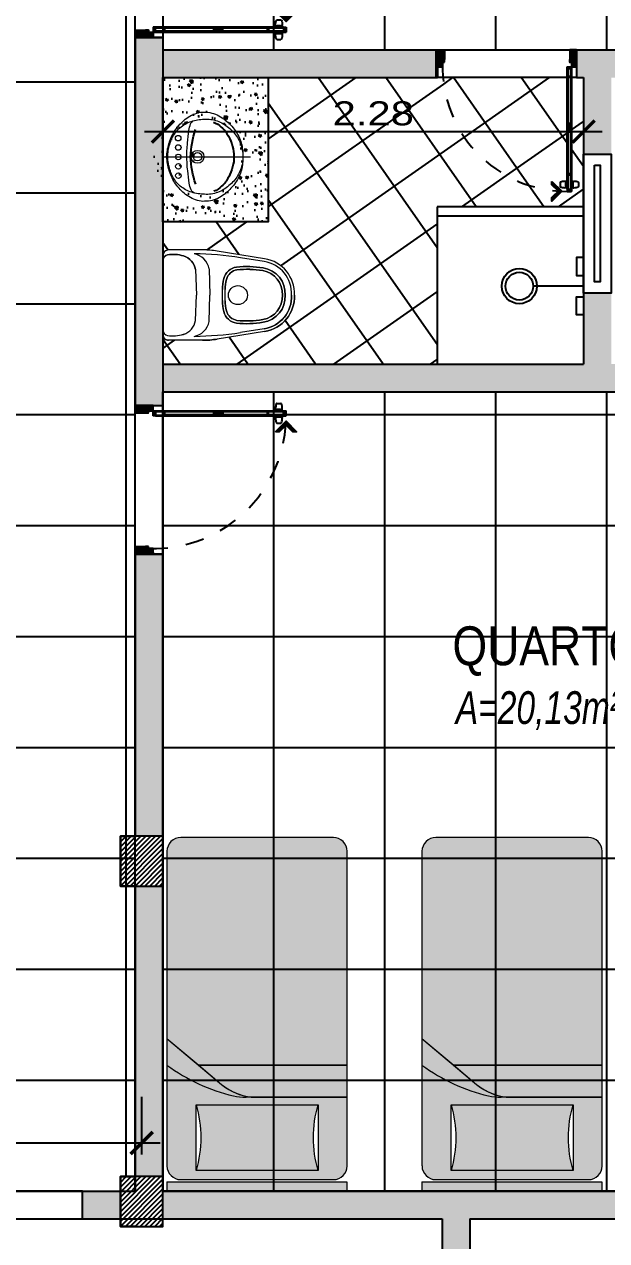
# Model space of a CAD drawing. Header units: inches. Extents: x 5.4 to 65.7, y -9.8 to 26.8.
# Drawn here: x 27.27 to 30.42, y -4.4 to 2.18 of the extents above; entities that cross this region are included whole.
import ezdxf

# ---------------------------------------------------------------- set-up
doc = ezdxf.new("R2010")
doc.units = ezdxf.units.IN
doc.header["$MEASUREMENT"] = 0
doc.linetypes.add('DASHDOTX2', pattern=[50.8, 25.4, -12.7, 0, -12.7])
doc.linetypes.add('HDR', pattern=[0.36, 0.1, -0.075, 0.11, -0.075])
for name, color, linetype in [('2', 42, 'Continuous'), ('A-PUERTAS', 1, 'Continuous'), ('HATCH', 1, 'Continuous'), ('ROTURA', 4, 'Continuous')]:
    doc.layers.add(name, color=color, linetype=linetype)
for name, color, linetype, lineweight in [('252', 252, 'Continuous', 15), ('Eje de SH', 253, 'DASHDOTX2', 9), ('GRIS', 252, 'Continuous', 15), ('Muros', 7, 'Continuous', 30), ('ROD_PUERTAS', 27, 'Continuous', 0), ('sanitarios', 159, 'Continuous', 13), ('SSHH', 154, 'Continuous', 15), ('TEXTO', 7, 'Continuous', 5)]:
    doc.layers.add(name, color=color, linetype=linetype, lineweight=lineweight)
doc.styles.add('Cota B', font='swissck.ttf')
doc.styles.add('R80-50', font='REFSAN.TTF', dxfattribs={"width": 1.3, "height": 0.13})
doc.dimstyles.new('1-50', dxfattribs={"dimtxt": 0.13, "dimasz": 0.12, "dimexe": 0.25, "dimexo": 0.12, "dimgap": 0.03, "dimtad": 1, "dimzin": 5, "dimdsep": 46, "dimtxsty": 'R80-50', "dimblk": 'ARCHTICK', "dimcen": 0.06, "dimdle": 0.1, "dimclrd": 8, "dimclre": 8, "dimclrt": 256, "dimadec": 0, "dimazin": 0, "dimtfac": 1, "dimtix": 1, "dimtmove": 0, "dimatfit": 3, "dimfxl": 1, "dimtolj": 1, "dimtzin": 0, "dimarcsym": 0})
pattern_1 = [(315, (0.7330681, -49.914245), (-0.0014460091433, -0.0014460091433), [])]
pattern_2 = [(35, (36.9646, 3.39707), (-0.172073, 0.245746), []), (125, (36.9646, 3.39707), (-0.245746, -0.172073), [])]

# ---------------------------------------------------------------- blocks, each defined once
blk = doc.blocks.new('chuv')
blk.add_lwpolyline([(23.4602, 11.9336), (23.4602, 12.2056)])
for points in [[(23.4031, 11.9336), (23.3051, 11.9336), (23.3051, 11.9706), (23.4031, 11.9706)], [(23.5173, 11.9336), (23.6152, 11.9336), (23.6152, 11.9706), (23.5173, 11.9706)]]:
    blk.add_lwpolyline(points, close=True)
for radius in [0.095, 0.075]:
    blk.add_circle((23.4602, 12.2805), radius)
blk = doc.blocks.new('PUERTA FINAL')
at = {"layer": 'A-PUERTAS'}
h = blk.add_hatch(dxfattribs=at)
h.set_pattern_fill('JIS_WOOD', color=256, scale=0.008, angle=180, style=0)
h.set_pattern_definition([(225, (-1111.0894196, -280.445128), (0.003999999993, -0.003999999993), [])])
h.paths.add_polyline_path([(-678.5089, 91.834), (-678.4998, 91.834), (-678.4998, 91.9556), (-678.549, 91.9556), (-678.549, 91.8872), (-678.5089, 91.8872)])
h.paths.add_polyline_path([(-679.4907, 91.834), (-679.4998, 91.834), (-679.4998, 91.9556), (-679.4496, 91.9556), (-679.4496, 91.8872), (-679.4907, 91.8872)])
h = blk.add_hatch(dxfattribs=at)
h.set_pattern_fill('_USER', color=256, scale=0.0025, angle=405, style=0, pattern_type=0)
h.set_pattern_definition(pattern_1)
h.paths.add_polyline_path([(-679.4636, 91.8667), (-679.4636, 91.834), (-679.4905, 91.834), (-679.4905, 91.8872), (-679.4496, 91.8872), (-679.4496, 91.8667)])
h = blk.add_hatch(dxfattribs=at)
h.set_pattern_fill('_USER', color=256, scale=0.0025, angle=405, style=0, pattern_type=0)
h.set_pattern_definition(pattern_1)
h.paths.add_polyline_path([(-678.5358, 91.8667), (-678.5498, 91.8667), (-678.5498, 91.8872), (-678.5089, 91.8872), (-678.5089, 91.834), (-678.5358, 91.834)])
h = blk.add_hatch(dxfattribs=at)
h.set_pattern_fill('_USER', color=256, scale=0.0025, angle=225, style=0, pattern_type=0)
h.set_pattern_definition([(225, (0, 0), (0.001767766953, -0.001767766953), [])])
h.paths.add_polyline_path([(-678.5408, 90.9556), (-678.5358, 90.9556), (-678.5358, 90.939), (-678.5686, 90.939), (-678.5686, 90.9556), (-678.5637, 90.9556)])
h.paths.add_polyline_path([(-678.5686, 91.82), (-678.5637, 91.82), (-678.5637, 90.9556), (-678.5686, 90.9556)])
h.paths.add_polyline_path([(-678.5358, 90.9556), (-678.5408, 90.9556), (-678.5408, 91.82), (-678.5358, 91.82)])
h.paths.add_polyline_path([(-678.5408, 91.0647), (-678.5637, 91.0647), (-678.5637, 91.0575), (-678.5408, 91.0575)])
h.paths.add_polyline_path([(-678.5637, 91.426), (-678.5408, 91.426), (-678.5408, 91.3646), (-678.5637, 91.3646)])
h.paths.add_polyline_path([(-678.5408, 91.7587), (-678.5637, 91.7587), (-678.5637, 91.7659), (-678.5408, 91.7659)])
h.paths.add_polyline_path([(-678.6767, 91.0105), (-678.606, 90.9398), (-678.6767, 90.8691), (-678.6767, 90.8941), (-678.631, 90.9398), (-678.6767, 90.9855)])
h = blk.add_hatch(dxfattribs=at)
h.set_pattern_fill('_USER', color=256, scale=0.0025, angle=225, style=0, pattern_type=0)
h.set_pattern_definition([(225, (-97.9890494, 471.9185073), (-0.0014460091433, 0.0014460091433), [])])
h.paths.add_polyline_path([(-678.5358, 91.834), (-678.5358, 91.82), (-678.5408, 91.82), (-678.5637, 91.82), (-678.5686, 91.82), (-678.5686, 91.834)])
for p, q in [((-678.5089, 91.8872), (-678.5498, 91.8872)), ((-678.5498, 91.8872), (-678.5498, 91.8667)), ((-678.5498, 91.8667), (-678.5358, 91.8667)), ((-678.5358, 91.8667), (-678.5358, 91.834)), ((-678.5686, 91.82), (-678.5686, 91.834)), ((-678.5686, 91.834), (-678.5358, 91.834)), ((-678.5637, 91.82), (-678.5686, 91.82)), ((-678.5686, 91.82), (-678.5686, 90.9556)), ((-678.5686, 90.9556), (-678.5686, 91.82)), ((-678.5408, 91.82), (-678.5637, 91.82)), ((-678.5637, 91.82), (-678.5637, 90.9556)), ((-678.5408, 91.82), (-678.5408, 90.9556)), ((-678.5358, 91.82), (-678.5408, 91.82)), ((-678.5408, 91.82), (-678.5408, 91.7587)), ((-678.5358, 91.834), (-678.5089, 91.834)), ((-678.5358, 91.834), (-678.5358, 91.82)), ((-678.5358, 91.82), (-678.5358, 90.9556)), ((-678.5637, 91.7587), (-678.5408, 91.7587)), ((-678.5599, 91.7659), (-678.5447, 91.7659)), ((-678.5599, 91.7587), (-678.5599, 91.7659)), ((-678.5447, 91.7587), (-678.5447, 91.7659)), ((-678.5637, 91.0647), (-678.5408, 91.0647)), ((-678.5599, 91.0647), (-678.5599, 91.0575)), ((-678.5599, 91.0575), (-678.5447, 91.0575)), ((-678.5447, 91.0647), (-678.5447, 91.0575)), ((-678.6173, 91.0025), (-678.6173, 90.9735)), ((-678.5793, 91.0105), (-678.5844, 91.0105)), ((-678.5793, 90.9654), (-678.5844, 90.9654)), ((-678.5768, 91.0081), (-678.5768, 90.9679)), ((-678.5737, 90.9992), (-678.5768, 90.9992)), ((-678.5768, 90.9768), (-678.5768, 90.9992)), ((-678.5768, 90.9768), (-678.5768, 90.9992)), ((-678.5737, 90.9768), (-678.5768, 90.9768)), ((-678.5705, 91.0028), (-678.5737, 91.0009)), ((-678.5737, 91.0009), (-678.5737, 90.9751)), ((-678.5737, 91.0009), (-678.5737, 90.9751)), ((-678.5705, 90.9732), (-678.5737, 90.9751)), ((-678.5689, 91.0045), (-678.5705, 91.0028)), ((-678.5705, 90.9732), (-678.5705, 91.0028)), ((-678.5705, 91.0028), (-678.5705, 90.9732)), ((-678.5689, 90.9714), (-678.5705, 90.9732)), ((-678.5689, 91.0045), (-678.5682, 91.0045)), ((-678.5689, 90.9714), (-678.5689, 91.0045)), ((-678.5682, 90.9714), (-678.5689, 90.9714)), ((-678.5682, 91.0045), (-678.5682, 90.9714)), ((-678.5347, 91.0045), (-678.5355, 91.0045)), ((-678.5355, 91.0045), (-678.5355, 90.9714)), ((-678.5355, 90.9714), (-678.5347, 90.9714)), ((-678.5347, 91.0045), (-678.5331, 91.0028)), ((-678.5347, 90.9714), (-678.5347, 91.0045)), ((-678.5347, 90.9714), (-678.5331, 90.9732)), ((-678.5331, 91.0028), (-678.53, 91.0009)), ((-678.5331, 90.9732), (-678.5331, 91.0028)), ((-678.5331, 91.0028), (-678.5331, 90.9732)), ((-678.5331, 90.9732), (-678.53, 90.9751)), ((-678.53, 91.0009), (-678.53, 90.9751)), ((-678.53, 91.0009), (-678.53, 90.9751)), ((-678.53, 90.9992), (-678.5268, 90.9992)), ((-678.53, 90.9768), (-678.5268, 90.9768)), ((-678.5268, 91.0081), (-678.5268, 90.9679)), ((-678.5268, 90.9768), (-678.5268, 90.9992)), ((-678.5268, 90.9768), (-678.5268, 90.9992)), ((-678.5244, 91.0105), (-678.5193, 91.0105)), ((-678.5244, 90.9654), (-678.5193, 90.9654)), ((-678.4864, 91.0025), (-678.4864, 90.9735)), ((-678.5686, 90.9556), (-678.5686, 90.939)), ((-678.5637, 90.9556), (-678.5686, 90.9556)), ((-678.5686, 90.939), (-678.5358, 90.939)), ((-678.5637, 90.9556), (-678.5408, 90.9556)), ((-678.5408, 90.9556), (-678.5358, 90.9556)), ((-678.5358, 90.9556), (-678.5358, 90.939))]:
    blk.add_line(p, q, dxfattribs=at)
for points in [[(-679.4907, 91.834), (-679.4998, 91.834), (-679.4998, 91.9556), (-679.4496, 91.9556), (-679.4496, 91.8872), (-679.4907, 91.8872)], [(-678.5089, 91.834), (-678.4998, 91.834), (-678.4998, 91.9556), (-678.549, 91.9556), (-678.549, 91.8872), (-678.5089, 91.8872)], [(-679.4496, 91.8667), (-679.4496, 91.8872), (-679.4905, 91.8872), (-679.4905, 91.834), (-679.4636, 91.834), (-679.4636, 91.8667)], [(-678.5686, 91.82), (-678.5637, 91.82), (-678.5637, 90.9556), (-678.5686, 90.9556)], [(-678.5358, 90.9556), (-678.5408, 90.9556), (-678.5408, 91.82), (-678.5358, 91.82)], [(-678.5408, 91.7587), (-678.5637, 91.7587), (-678.5637, 91.7659), (-678.5408, 91.7659)], [(-678.5637, 91.426), (-678.5408, 91.426), (-678.5408, 91.3646), (-678.5637, 91.3646)], [(-678.5408, 91.0647), (-678.5637, 91.0647), (-678.5637, 91.0575), (-678.5408, 91.0575)], [(-678.6767, 91.0105), (-678.606, 90.9398), (-678.6767, 90.8691), (-678.6767, 90.8941), (-678.631, 90.9398), (-678.6767, 90.9855)]]:
    blk.add_lwpolyline(points, close=True, dxfattribs=at)
for points in [[(-678.5408, 91.426), (-678.5637, 91.426)], [(-678.5408, 91.3646), (-678.5637, 91.3646)]]:
    blk.add_lwpolyline(points, dxfattribs=at)
at = {"layer": 'A-PUERTAS', "linetype": 'HDR', "ltscale": 0.5}
blk.add_arc((-678.5686, 91.834), 0.895, 178.29787, 273.82152, dxfattribs=at)
at = {"layer": 'A-PUERTAS'}
for centre, radius, start, end in [((-678.6148, 91.0025), 0.00245, 112.73732, 180), ((-678.6148, 90.9735), 0.00245, 180, 247.26268), ((-678.5867, 90.9355), 0.0751, 88.22626, 112.73732), ((-678.5867, 91.0405), 0.0751, 247.26268, 271.77374), ((-678.5793, 91.0081), 0.00245, 0, 90), ((-678.5793, 90.9679), 0.00245, 270, 360), ((-678.5244, 91.0081), 0.00245, 90, 180), ((-678.5244, 90.9679), 0.00245, 180, 270), ((-678.5169, 90.9355), 0.0751, 67.26268, 91.77374), ((-678.5169, 91.0405), 0.0751, 268.22626, 292.73732), ((-678.4888, 91.0025), 0.00245, 360, 67.26268), ((-678.4888, 90.9735), 0.00245, 292.73732, 360)]:
    blk.add_arc(centre, radius, start, end, dxfattribs=at)
blk = doc.blocks.new('A$C1199409E')
at = {"layer": 'GRIS', "true_color": 0xbebdac}
h = blk.add_hatch(color=9, dxfattribs=at)
h.dxf.hatch_style = 1
h.paths.add_polyline_path([(0.3556, 0.6604, -0.142857), (0, 0.6604), (0, 0, -0.142857), (0.3556, 0)])
for p, q in [((0.3556, 0.6604), (0, 0.6604)), ((0, 0.6604), (0, 0)), ((0.3556, 0), (0.3556, 0.6604)), ((0, 0), (0.3556, 0))]:
    blk.add_line(p, q)
for centre, start, end in [((0.1778, 1.27), 253.7398, 286.26021), ((0.1778, -0.6096), 73.7398, 106.26021)]:
    blk.add_arc(centre, 0.635, start, end)
blk = doc.blocks.new('IIIIIIIIIIIIIIIIIIII')
at = {"layer": 'sanitarios'}
for p, q in [((788.4331, 262.0067), (788.4591, 262.0067)), ((788.4591, 262.0067), (788.836, 262.0067)), ((788.4591, 262.0067), (788.836, 262.0067)), ((788.862, 262.0067), (788.836, 262.0067)), ((788.4031, 261.7926), (788.4031, 261.9767)), ((788.892, 261.7926), (788.892, 261.9767)), ((788.5095, 261.8306), (788.6476, 261.8258)), ((788.7857, 261.8306), (788.6476, 261.8258)), ((788.5053, 261.7572), (788.6476, 261.7523)), ((788.7899, 261.7572), (788.6476, 261.7523)), ((788.4511, 261.4567), (788.4096, 261.7126)), ((788.6174, 261.6699), (788.6778, 261.6699)), ((788.6177, 261.6849), (788.6476, 261.6849)), ((788.6476, 261.6849), (788.6775, 261.6849)), ((788.8441, 261.4567), (788.8856, 261.7126)), ((788.4659, 261.4591), (788.4452, 261.587)), ((788.8293, 261.4591), (788.85, 261.587))]:
    blk.add_line(p, q, dxfattribs=at)
for points in [[(788.6476, 261.2957, -0.382405), (788.4511, 261.4567), (788.4096, 261.7126, -0.040213), (788.4031, 261.7926), (788.4031, 261.9767, -0.414214), (788.4331, 262.0067), (788.4591, 262.0067)], [(788.4591, 262.0067, 0.364314), (788.4296, 261.9818, 0.112271), (788.4354, 261.8953, 0.278416), (788.5095, 261.8306), (788.6476, 261.8258)], [(788.6476, 261.2957, 0.382405), (788.8441, 261.4567), (788.8856, 261.7126, 0.040213), (788.892, 261.7926), (788.892, 261.9767, 0.414214), (788.862, 262.0067), (788.836, 262.0067)], [(788.836, 262.0067, -0.364314), (788.8656, 261.9818, -0.112271), (788.8598, 261.8953, -0.278416), (788.7857, 261.8306), (788.6476, 261.8258)], [(788.6476, 261.3107, -0.383569), (788.4659, 261.4591), (788.4452, 261.587)], [(788.6476, 261.3107, 0.383569), (788.8293, 261.4591), (788.85, 261.587)]]:
    blk.add_lwpolyline(points, format="xyb", dxfattribs=at)
for points in [[(788.5053, 261.7572), (788.6476, 261.7523)], [(788.7899, 261.7572), (788.6476, 261.7523)]]:
    blk.add_lwpolyline(points, dxfattribs=at)
for points in [[(788.6476, 261.3457, -0.3863), (788.5005, 261.4644, -0.069564), (788.4959, 261.6085, -0.301962), (788.5583, 261.6771, -0.087243), (788.6177, 261.6849), (788.6476, 261.6849), (788.6775, 261.6849, -0.087243), (788.7369, 261.6771, -0.301962), (788.7993, 261.6085, -0.069564), (788.7947, 261.4644, -0.3863)], [(788.6476, 261.3607, -0.388576), (788.5153, 261.4668, -0.069453), (788.5108, 261.6065, -0.302408), (788.5624, 261.6626, -0.08847), (788.6174, 261.6699), (788.6778, 261.6699, -0.08847), (788.7328, 261.6626, -0.302408), (788.7844, 261.6065, -0.069453), (788.7799, 261.4668, -0.388576)]]:
    blk.add_lwpolyline(points, format="xyb", close=True, dxfattribs=at)
blk.add_circle((788.6476, 261.6011), 0.0515, dxfattribs=at)
blk.add_circle((788.6476, 261.6011), 0.0515, dxfattribs=at)
for centre, radius, start, end in [((788.4331, 261.9767), 0.03, 90, 180), ((788.4591, 261.9767), 0.03, 90, 170.06947), ((788.836, 261.9767), 0.03, 9.93053, 90), ((788.862, 261.9767), 0.03, 0, 90), ((788.6227, 261.9514), 0.1955, 171.0536, 196.67696), ((788.6725, 261.9514), 0.1955, 343.32304, 8.9464), ((788.5261, 261.9243), 0.0952, 197.72096, 259.95307), ((788.7691, 261.9243), 0.0952, 280.04693, 342.27904), ((788.5226, 261.8553), 0.0997, 190.17258, 260.02856), ((790.3266, 261.8682), 1.9024, 180.91721, 188.49959), ((788.5226, 261.8553), 0.0997, 190.17258, 260.02856), ((790.3266, 261.8682), 1.9024, 180.91721, 188.49959), ((788.7726, 261.8553), 0.0997, 279.97144, 349.82742), ((788.7726, 261.8553), 0.0997, 279.97144, 349.82742), ((786.9686, 261.8682), 1.9024, 351.50041, 359.08279), ((786.9686, 261.8682), 1.9024, 351.50041, 359.08279), ((788.9031, 261.7926), 0.5, 180, 189.21126), ((788.392, 261.7926), 0.5, 350.78874, 0), ((788.5787, 261.5958), 0.0838, 104.10175, 171.31106), ((788.6103, 261.5121), 0.173, 87.55748, 107.5015), ((788.6103, 261.5121), 0.158, 87.44414, 107.66724), ((788.6849, 261.5121), 0.173, 72.4985, 92.44252), ((788.6849, 261.5121), 0.158, 72.33276, 92.55586), ((788.7165, 261.5958), 0.0838, 8.68894, 75.89825), ((789.0134, 261.5529), 0.5205, 173.8689, 189.78625), ((789.0134, 261.5529), 0.5055, 173.90845, 189.80046), ((788.5787, 261.5958), 0.0688, 103.74079, 171.04381), ((788.7165, 261.5958), 0.0688, 8.95619, 76.25921), ((788.2818, 261.5529), 0.5055, 350.19954, 6.09155), ((788.2818, 261.5529), 0.5205, 350.21375, 6.1311), ((788.6394, 261.486), 0.1256, 188.79316, 273.73293), ((788.6558, 261.486), 0.1256, 266.26707, 351.20684), ((788.6392, 261.4859), 0.1904, 188.81413, 272.52262), ((788.6392, 261.4859), 0.1754, 188.7975, 272.73852), ((788.6394, 261.486), 0.1406, 188.84801, 273.33421), ((788.6558, 261.486), 0.1406, 266.66579, 351.15199), ((788.656, 261.4859), 0.1754, 267.26148, 351.2025), ((788.656, 261.4859), 0.1904, 267.47738, 351.18587)]:
    blk.add_arc(centre, radius, start, end, dxfattribs=at)
blk = doc.blocks.new('c')
at = {"layer": 'Eje de SH', "ltscale": 0.05}
blk.add_lwpolyline([(49.0518, 41.4786), (49.0518, 41.0044)], dxfattribs=at)
at = {"layer": 'ROTURA'}
for points in [[(48.9043, 41.3016, -0.063334), (49.0516, 41.3296, -0.063334), (49.1992, 41.3033)], [(49.2387, 41.2057, -0.141231), (49.2128, 41.163, -0.091731), (49.1627, 41.1242, -0.07265), (49.1083, 41.1027, -0.0876), (49.053, 41.0946, -0.0876), (48.9975, 41.102, -0.07265), (48.9429, 41.123, -0.091731), (48.8924, 41.1611, -0.141231), (48.8659, 41.2035)]]:
    blk.add_lwpolyline(points, format="xyb", dxfattribs=at)
at = {"layer": 'SSHH'}
for points in [[(48.8552, 41.1394, -0.113438), (48.8159, 41.2115, -0.078428), (48.811, 41.2532, -0.091956), (48.8155, 41.2919, -0.101695), (48.8548, 41.3639, -0.064111), (48.9129, 41.4155, -0.061532), (48.9801, 41.4457, -0.073564), (49.0508, 41.4576, -0.073564), (49.1217, 41.4465, -0.061532), (49.1893, 41.4171, -0.064111), (49.248, 41.3662, -0.101695), (49.2882, 41.2946, -0.091956), (49.293, 41.256, -0.078428), (49.2886, 41.2143, -0.113438), (49.2501, 41.1417, -0.075925), (49.1938, 41.0877, -0.088041), (49.1261, 41.0549, -0.060533), (49.0533, 41.0456, -0.060533), (48.9804, 41.054, -0.088041), (48.9122, 41.086, -0.075925)], [(49.0533, 41.0456, -0.087505), (48.982, 41.0587, -0.087556), (48.9205, 41.096, -0.059533), (48.8742, 41.1505, -0.101515), (48.8504, 41.2178, -0.050862), (48.849, 41.2534, -0.073359), (48.8599, 41.3232, -0.087557), (48.8935, 41.3861, -0.087765), (48.95, 41.4289, -0.059075), (49.0165, 41.4494, -0.029077), (49.0509, 41.4526, -0.029077), (49.0853, 41.4498, -0.059075), (49.152, 41.4301, -0.087765), (49.2091, 41.3879, -0.087557), (49.2433, 41.3255, -0.073359), (49.255, 41.2558, -0.050862), (49.2541, 41.2202, -0.101515), (49.231, 41.1526, -0.059533), (49.1854, 41.0976, -0.087556), (49.1243, 41.0596, -0.087505)]]:
    blk.add_lwpolyline(points, format="xyb", close=True, dxfattribs=at)
blk.add_lwpolyline([(48.8551, 41.3055, -0.244571), (48.8731, 41.3266, -0.060375), (48.9087, 41.3362, -0.010903), (48.9757, 41.3445, -0.016897), (49.0173, 41.3484, 0.026377), (49.0515, 41.3496, 0.026377), (49.0857, 41.3488, -0.016897), (49.1273, 41.3454, -0.010903), (49.1944, 41.3379, -0.060375), (49.2301, 41.3287, -0.244571), (49.2483, 41.3078)], format="xyb", dxfattribs=at)
for centre, radius in [((48.9496, 41.395), 0.015), ((49.0004, 41.3953), 0.015), ((49.0512, 41.3956), 0.015), ((49.102, 41.3959), 0.015), ((49.1528, 41.3962), 0.015), ((49.0518, 41.2916), 0.035), ((49.0518, 41.2916), 0.0225)]:
    blk.add_circle(centre, radius, dxfattribs=at)
blk = doc.blocks.new('_ArchTick')
at = {"color": 0, "linetype": 'ByBlock', "const_width": 0.15}
blk.add_lwpolyline([(-0.5, -0.5), (0.5, 0.5)], dxfattribs=at)
blk = doc.blocks.new('*D44')
at = {"color": 8, "lineweight": -2}
for p, q in [((28.0214, 1.7758), (28.0214, 1.3537)), ((30.2964, 1.7758), (30.2964, 1.3537)), ((27.9214, 1.6037), (30.3964, 1.6037))]:
    blk.add_line(p, q, dxfattribs=at)
at = {"layer": 'DEFPOINTS', "color": 0}
for p in [(28.0214, 1.8958), (30.2964, 1.8958), (30.2964, 1.6037)]:
    blk.add_point(p, dxfattribs=at)
at = {"color": 8, "lineweight": -2, "xscale": 0.12, "yscale": 0.12, "zscale": 0.12, "rotation": 180}
blk.add_blockref('_ArchTick', (28.0214, 1.6037), dxfattribs=at)
at = {"color": 8, "lineweight": -2, "xscale": 0.12, "yscale": 0.12, "zscale": 0.12}
blk.add_blockref('_ArchTick', (30.2964, 1.6037), dxfattribs=at)
at = {"insert": (29.1589, 1.7016), "char_height": 0.13, "attachment_point": 5, "style": 'R80-50'}
blk.add_mtext('\\A1;2.28', dxfattribs=at)
blk = doc.blocks.new('*D73')
at = {"color": 8, "lineweight": -2}
for p, q in [((24.8714, -4.0075), (24.8714, -3.617)), ((27.9064, -3.929), (27.9064, -3.617)), ((24.7714, -3.867), (28.0064, -3.867))]:
    blk.add_line(p, q, dxfattribs=at)
at = {"layer": 'DEFPOINTS', "color": 0}
for p in [(27.9064, -3.867), (27.9064, -4.049), (24.8714, -4.1275)]:
    blk.add_point(p, dxfattribs=at)
at = {"color": 8, "lineweight": -2, "xscale": 0.12, "yscale": 0.12, "zscale": 0.12, "rotation": 180}
blk.add_blockref('_ArchTick', (24.8714, -3.867), dxfattribs=at)
at = {"color": 8, "lineweight": -2, "xscale": 0.12, "yscale": 0.12, "zscale": 0.12}
blk.add_blockref('_ArchTick', (27.9064, -3.867), dxfattribs=at)
at = {"insert": (26.3889, -3.7693), "char_height": 0.13, "attachment_point": 5, "style": 'R80-50'}
blk.add_mtext('\\A1;3.04', dxfattribs=at)

msp = doc.modelspace()

# ---------------------------------------------------------------- hatches: boundary and pattern name
h = msp.add_hatch(color=256)
edge = h.paths.add_edge_path()
edge.add_line((32.8714, 7.8225), (21.6714, 7.8225))
edge.add_line((21.6714, 7.8225), (21.6714, 1.9215))
edge.add_line((21.6714, 1.9215), (21.8214, 1.9215))
edge.add_line((21.8214, 1.9215), (21.8214, 3.5874))
edge.add_line((21.8214, 3.5874), (21.8208, 3.9597))
edge.add_line((21.8208, 3.9597), (21.8201, 4.3874))
edge.add_line((21.8201, 4.3874), (21.8214, 4.3874))
edge.add_line((21.8214, 4.3874), (21.8214, 6.4467))
edge.add_line((21.8214, 6.4467), (21.79, 6.4578))
edge.add_ellipse((22.0221, 5.2027), major_axis=(-0.9025, 0.9025), ratio=1, start_angle=324.04876, end_angle=325.47654, ccw=False)
edge.add_line((21.8214, 6.4634), (21.8214, 6.5352))
edge.add_ellipse((22.2292, 7.8821), major_axis=(-0.9951, 0.9951), ratio=1, start_angle=117.25694, end_angle=118.15281, ccw=False)
edge.add_line((21.8001, 6.5418), (21.8214, 6.5418))
edge.add_line((21.8214, 6.5418), (21.8214, 7.6725))
edge.add_line((21.8214, 7.6725), (22.3244, 7.6725))
edge.add_arc((22.2001, 7.6071), 0.1405, 27.75953, 45.81072)
edge.add_arc((22.2278, 7.5565), 0.1668, 44.05683, 65.09895, ccw=False)
edge.add_line((22.3477, 7.6725), (32.7214, 7.6725))
edge.add_line((32.7214, 7.6725), (32.7214, 7.5757))
edge.add_line((32.7214, 7.5757), (32.8714, 7.5757))
edge.add_line((32.8714, 7.5757), (32.8714, 7.8225))
for points in [[(32.8714, 3.3383), (32.7214, 3.3383), (32.7214, 2.0458), (30.259, 2.0458), (30.259, 1.8958), (30.2964, 1.8958), (30.2964, 1.4821), (30.4464, 1.4821), (30.4464, 1.8958), (32.7214, 1.8958), (32.7214, 1.4821), (32.8714, 1.4821)], [(28.0214, 2.1133), (27.8714, 2.1133), (27.8714, 0.1217), (28.0214, 0.1217)], [(29.5061, 2.0458), (28.0214, 2.0458), (28.0214, 1.8958), (28.5905, 1.8958), (29.5061, 1.8958)], [(30.5231, 0.3458), (30.4464, 0.3458), (30.4464, 0.7302), (30.2964, 0.7302), (30.2964, 0.3458), (28.0214, 0.3458), (28.0214, 0.1958), (30.5231, 0.1958)], [(28.0214, -0.6812), (27.8714, -0.6812), (27.8714, -2.2075), (28.0214, -2.2075)], [(32.8714, -4.1275), (28.0214, -4.1275), (28.0214, -4.2775), (29.5314, -4.2775), (29.5314, -4.4822), (29.6814, -4.4822), (29.6814, -4.2775), (32.7214, -4.2775), (32.7214, -6.8775), (29.6814, -6.8775), (29.6814, -5.2351), (29.5314, -5.2351), (29.5314, -7.1163), (29.6814, -7.1163), (29.6814, -7.0275), (31.0814, -7.0275), (31.0814, -8.6775), (31.2314, -8.6775), (31.2314, -7.0275), (32.7214, -7.0275), (32.7214, -8.6775), (31.2314, -8.6775), (21.8214, -8.6775), (21.8214, -4.2775), (23.1714, -4.2775), (23.1714, -4.1275), (22.9347, -4.1275), (21.6714, -4.1275), (21.6714, -8.8275), (32.8714, -8.8275)]]:
    msp.add_hatch(color=256).paths.add_polyline_path(points)
h = msp.add_hatch()
h.set_pattern_fill('ANSI31', color=256, scale=0.15, style=0)
h.set_pattern_definition([(45, (27.791368, -2.477506), (-0.0132583, 0.0132583), [])])
h.paths.add_polyline_path([(28.0214, -2.2075), (27.7914, -2.2075), (27.7914, -2.4775), (28.0214, -2.4775)])
h = msp.add_hatch(color=256)
h.paths.add_polyline_path([(28.0214, -2.4775), (27.8714, -2.4775), (27.8714, -4.049), (28.0214, -4.049)])
h.paths.add_polyline_path([(27.7914, -4.1275), (27.5853, -4.1275), (27.5853, -4.2775), (27.7914, -4.2775)])
h = msp.add_hatch()
h.set_pattern_fill('ANSI31', color=256, scale=0.15, style=0)
h.set_pattern_definition([(45, (27.791368, -4.318983), (-0.0132583, 0.0132583), [])])
h.paths.add_polyline_path([(28.0214, -4.049), (27.7914, -4.049), (27.7914, -4.319), (28.0214, -4.319)])
at = {"layer": '2'}
h = msp.add_hatch(dxfattribs=at)
h.set_pattern_fill('_USER', color=32, scale=0.6, style=0, double=1, pattern_type=0)
h.set_pattern_definition([(0, (21.82137, -4.1275), (0, 0.6), []), (90, (21.82137, -4.1275), (-0.6, 0), [])])
h.paths.add_polyline_path([(32.7214, 7.6725), (23.3214, 7.6725), (23.3214, 6.0525), (21.8214, 6.0525), (21.8214, -2.3275), (24.8714, -2.3275), (24.8714, -4.1275), (27.7914, -4.1275), (27.7914, -4.049), (27.8714, -4.049), (27.8714, 6.2848), (32.7214, 6.3225)])
h = msp.add_hatch(dxfattribs=at)
h.set_pattern_fill('_USER', color=32, scale=0.6, style=0, double=1, pattern_type=0)
h.set_pattern_definition([(0, (28.02137, 2.0458), (0, 0.6), []), (90, (28.02137, 2.0458), (-0.6, 0), [])])
h.paths.add_polyline_path([(28.0214, 6.1875), (32.7214, 6.1875), (32.7214, 2.0458), (28.0214, 2.0458)])
h = msp.add_hatch(dxfattribs=at)
h.set_pattern_fill('_USER', color=32, scale=0.3, angle=35, style=0, double=1, pattern_type=0)
h.set_pattern_definition(pattern_2)
h.paths.add_polyline_path([(29.5047, 1.1465), (29.5047, 1.1965), (30.2964, 1.1965), (30.2964, 1.4821), (30.2964, 1.8958), (30.259, 1.8958), (30.2319, 1.8958), (30.2319, 1.3307), (30.2339, 1.3284), (30.2384, 1.3257), (30.2387, 1.3257), (30.2387, 1.3089), (30.2363, 1.3076), (30.2339, 1.3062), (30.2319, 1.3039), (30.2319, 1.293), (30.2319, 1.2804), (30.2073, 1.2804, -0.010468), (30.1791, 1.281), (30.1258, 1.2278), (30.1258, 1.2466), (30.1603, 1.281), (30.1591, 1.2821, -0.368551), (29.536, 1.8958), (29.4996, 1.8958), (28.5905, 1.8958), (28.5905, 1.1149), (28.0214, 1.1149), (28.0214, 0.9336, -0.414214), (28.0514, 0.9636), (28.2355, 0.9636, -0.040213), (28.3155, 0.9572), (28.5726, 0.9155, -0.38042), (28.7323, 0.7192, -0.38042), (28.5726, 0.5229), (28.3155, 0.4812, -0.040209), (28.2355, 0.4747), (28.0514, 0.4747, -0.414214), (28.0214, 0.5047), (28.0214, 0.3458), (29.5047, 0.3458)])
h.paths.add_polyline_path([(28.8602, 1.5681), (29.4531, 1.5681), (29.4531, 1.8504), (28.8602, 1.8504)], flags=24)
h = msp.add_hatch(dxfattribs=at)
h.set_pattern_fill('_USER', color=32, scale=0.3, angle=35, style=0, double=1, pattern_type=0)
h.set_pattern_definition(pattern_2)
h.paths.add_polyline_path([(30.2073, 1.8958), (29.536, 1.8958, 0.368551), (30.1591, 1.2821), (30.1258, 1.3154), (30.1258, 1.3342), (30.1791, 1.281, 0.010468), (30.2073, 1.2804), (30.2073, 1.293), (30.2073, 1.3045), (30.2058, 1.3062), (30.2013, 1.3089), (30.2011, 1.3089), (30.2011, 1.3257), (30.2034, 1.327), (30.2058, 1.3284), (30.2073, 1.3301)])
h = msp.add_hatch(dxfattribs=at)
h.set_pattern_fill('_USER', color=32, scale=0.6, style=0, double=1, pattern_type=0)
h.set_pattern_definition([(0, (28.02137, -4.1275), (0, 0.6), []), (90, (28.02137, -4.1275), (-0.6, 0), [])])
h.paths.add_polyline_path([(28.0214, 0.1958), (32.7214, 0.1958), (32.7214, -4.1275), (28.0214, -4.1275)])
at = {"layer": '252', "true_color": 0xd1cd9e}
for points in [[(29.0175, -3.4468), (29.0175, -2.2893, 0.414214), (28.9432, -2.215), (28.1173, -2.215, 0.414214), (28.0431, -2.2893), (28.0431, -3.3015), (28.2157, -3.4468)], [(30.397, -3.4468), (30.397, -2.2893, 0.414214), (30.3228, -2.215), (29.4969, -2.215, 0.414214), (29.4226, -2.2893), (29.4226, -3.3015), (29.5952, -3.4468)]]:
    msp.add_hatch(color=9, dxfattribs=at).paths.add_polyline_path(points)
at = {"layer": '252', "true_color": 0xbebdac}
h = msp.add_hatch(color=9, dxfattribs=at)
h.dxf.hatch_style = 1
h.paths.add_polyline_path([(29.0175, -3.4468), (29.0175, -3.6201), (28.4989, -3.6185, -0.150073), (28.3384, -3.5502), (28.2157, -3.4468)])
h = msp.add_hatch(color=9, dxfattribs=at)
h.dxf.hatch_style = 1
h.paths.add_polyline_path([(30.397, -3.4468), (30.397, -3.6201), (29.8784, -3.6185, -0.150073), (29.718, -3.5502), (29.5952, -3.4468)])
at = {"layer": 'GRIS'}
h = msp.add_hatch(color=253, dxfattribs=at)
h.paths.add_polyline_path([(29.0175, -3.9913, -0.414214), (28.9432, -4.0655), (28.1173, -4.0655, -0.414214), (28.0431, -3.9913), (28.0431, -3.3015), (28.2157, -3.4468), (28.3384, -3.5502, 0.176804), (28.5298, -3.6201), (28.4709, -3.6201, -0.058504), (28.4021, -3.612, 0.058504), (28.4709, -3.6201), (29.0175, -3.6201)])
h.paths.add_polyline_path([(28.861, -3.6605), (28.2006, -3.6605), (28.2006, -4.0161), (28.2006, -4.0161), (28.2006, -4.0161), (28.861, -4.0161)], flags=16)
h = msp.add_hatch(color=253, dxfattribs=at)
h.paths.add_polyline_path([(30.397, -3.9913, -0.414214), (30.3228, -4.0655), (29.4969, -4.0655, -0.414214), (29.4226, -3.9913), (29.4226, -3.3015), (29.5952, -3.4468), (29.718, -3.5502, 0.176804), (29.9093, -3.6201), (29.8504, -3.6201, -0.058504), (29.7816, -3.612, 0.058504), (29.8504, -3.6201), (30.397, -3.6201)])
h.paths.add_polyline_path([(30.2405, -3.6605), (29.5801, -3.6605), (29.5801, -4.0161), (29.5801, -4.0161), (29.5801, -4.0161), (30.2405, -4.0161)], flags=16)
for points in [[(28.861, -4.0161, -0.142857), (28.861, -3.6605), (28.2006, -3.6605, -0.142857), (28.2006, -4.0161)], [(28.861, -4.0161, -0.142857), (28.861, -3.6605), (28.2006, -3.6605, -0.142857), (28.2006, -4.0161)], [(30.2405, -4.0161, -0.142857), (30.2405, -3.6605), (29.5801, -3.6605, -0.142857), (29.5801, -4.0161)], [(30.2405, -4.0161, -0.142857), (30.2405, -3.6605), (29.5801, -3.6605, -0.142857), (29.5801, -4.0161)]]:
    msp.add_hatch(color=253, dxfattribs=at).paths.add_polyline_path(points)
at = {"layer": 'GRIS', "true_color": 0xbebdac}
h = msp.add_hatch(color=9, dxfattribs=at)
h.dxf.hatch_style = 1
h.paths.add_polyline_path([(28.0431, -4.1275), (28.0431, -4.078), (29.0161, -4.078), (29.0161, -4.1275)])
h = msp.add_hatch(color=9, dxfattribs=at)
h.dxf.hatch_style = 1
h.paths.add_polyline_path([(29.4226, -4.1275), (29.4226, -4.078), (30.3956, -4.078), (30.3956, -4.1275)])
at = {"layer": 'HATCH'}
h = msp.add_hatch(dxfattribs=at)
h.set_pattern_fill('ANSI31', color=63, scale=0.01, angle=180, style=0)
h.set_pattern_definition([(315, (-26609.184783, -28496.89637), (-0.022450640303, -0.022450640303), [])])
h.paths.add_polyline_path([(29.5339, 5.3427), (29.5339, 5.3355, 0.250574), (29.5428, 5.3189), (29.5428, 4.244, 0.414214), (29.5628, 4.224), (31.5228, 4.224, 0.414214), (31.5428, 4.244), (31.5428, 5.3555), (31.9137, 5.3555), (31.9137, 3.6439), (29.1527, 3.6439), (29.1527, 5.3427)])
h.paths.add_polyline_path([(30.8756, 1.8389), (30.8756, 3.6955), (31.4347, 3.6955), (31.4347, 1.8389)], flags=9)
at = {"layer": 'Muros'}
h = msp.add_hatch(dxfattribs=at)
h.set_pattern_fill('AR-CONC', color=256, scale=0.02, angle=180, style=0)
h.set_pattern_definition([(310, (-290.21768, 273.93997), (0.143452037, 0.012550427), [0.015, -0.165]), (5, (-290.21768, 273.93997), (-0.027750267, -0.150438427), [0.012, -0.132]), (259.5486, (-290.20573, 273.94101), (0.115701876, -0.13788791), [0.01274804, -0.14022842]), (313.8158, (-290.21768, 273.89997), (0.21344821, 0.0331038), [0.0225, -0.2475]), (263.3644, (-290.1999, 273.90273), (0.18693254, -0.19482357), [0.01912206, -0.2103426]), (8.8158, (-290.21768, 273.89997), (0.18693239, -0.19482372), [0.018, -0.198]), (339, (-290.19768, 273.90997), (0.11938141, 0.080523778), [0.015, -0.165]), (34, (-290.19768, 273.90997), (0.048663066, -0.14503001), [0.012, -0.132]), (288.5486, (-290.18773, 273.91668), (0.168044526, -0.0645061), [0.01274804, -0.14022842]), (322.5, (-290.217683, 273.939966), (0.002431971, -0.066578771), [0, -0.1304, 0, -0.134, 0, -0.1325]), (352.5, (-290.21768, 273.939966), (0.052613907, -0.078882342), [0, -0.0764, 0, -0.1274, 0, -0.0505]), (32.5, (-290.262283, 273.939966), (0.106764487, 0.0045109743), [0, -0.05, 0, -0.156, 0, -0.207]), (42.5, (-290.28228, 273.93997), (0.116637234, -0.020020996), [0, -0.065, 0, -0.1036, 0, -0.147])])
h.paths.add_polyline_path([(28.0214, 1.8958), (28.5905, 1.8958), (28.5905, 1.1149), (28.0214, 1.1149), (28.0214, 1.4821)])
h.paths.add_polyline_path([(28.2053, 1.7037, 0.101695), (28.1337, 1.6635, 0.064111), (28.0828, 1.6048, 0.061532), (28.0534, 1.5373, 0.073564), (28.0423, 1.4664, 0.073564), (28.0542, 1.3957, 0.061532), (28.0845, 1.3284, 0.064111), (28.136, 1.2703, 0.101695), (28.2081, 1.231, 0.091956), (28.2468, 1.2266, 0.078428), (28.2884, 1.2315, 0.113438), (28.3605, 1.2708, 0.075925), (28.4139, 1.3278, 0.088041), (28.4459, 1.3959, 0.060533), (28.4543, 1.4688, 0.060533), (28.4451, 1.5416, 0.088041), (28.4123, 1.6093, 0.075925), (28.3582, 1.6657, 0.113438), (28.2856, 1.7042, 0.078428), (28.2439, 1.7086, 0.091956)], flags=16)
h.paths.add_polyline_path([(28.2442, 1.6706, 0.073359), (28.1745, 1.6589, 0.087557), (28.112, 1.6246, 0.087765), (28.0698, 1.5676, 0.059075), (28.0502, 1.5008, 0.029077), (28.0473, 1.4664, 0.029077), (28.0506, 1.4321, 0.059075), (28.071, 1.3656, 0.087765), (28.1139, 1.309, 0.087557), (28.1767, 1.2755, 0.073359), (28.2465, 1.2646, 0.050862), (28.2821, 1.2659, 0.101515), (28.3494, 1.2898, 0.059533), (28.4039, 1.3361, 0.087556), (28.4412, 1.3976, 0.087505), (28.4543, 1.4688, 0.087505), (28.4404, 1.5399, 0.087556), (28.4024, 1.6009, 0.059533), (28.3473, 1.6466, 0.101515), (28.2798, 1.6697, 0.050862)], flags=0)
h.paths.add_polyline_path([(28.0888, 1.5683, 1), (28.1188, 1.5683, 1)], flags=16)
h.paths.add_polyline_path([(28.1733, 1.4674, 1), (28.2433, 1.4674, 1)], flags=16)
h.paths.add_polyline_path([(28.089, 1.5176, 1), (28.119, 1.5176, 1)], flags=16)
h.paths.add_polyline_path([(28.1858, 1.4674, 1), (28.2308, 1.4674, 1)], flags=0)
h.paths.add_polyline_path([(28.0893, 1.4668, 1), (28.1193, 1.4668, 1)], flags=16)
h.paths.add_polyline_path([(28.0896, 1.416, 1), (28.1196, 1.416, 1)], flags=16)
h.paths.add_polyline_path([(28.0899, 1.3652, 1), (28.1199, 1.3652, 1)], flags=16)
edge = h.paths.add_edge_path()
edge.add_arc((28.2083, 1.4674), 0.2364, 180, 540, ccw=False)

# ---------------------------------------------------------------- linework, layer by layer
for p, q in [((27.8714, 2.1528), (27.8714, 0.0822)), ((27.8714, 2.1133), (28.0214, 2.1133)), ((28.0214, 2.1528), (28.0214, 0.0822)), ((28.0214, 2.0458), (29.5439, 2.0458)), ((29.5061, 2.0458), (29.5061, 1.8958)), ((30.222, 2.0458), (32.7214, 2.0458)), ((30.259, 2.0458), (30.259, 1.8958)), ((28.0214, 1.8958), (29.5061, 1.8958)), ((30.259, 1.8958), (30.2964, 1.8958)), ((30.2964, 1.8958), (30.2964, 0.3458)), ((30.2964, 1.1965), (29.5047, 1.1965)), ((29.5047, 1.1965), (29.5047, 1.1465)), ((30.2964, 1.1465), (29.5047, 1.1465)), ((29.5047, 1.1465), (29.5047, 0.3458)), ((28.0214, 0.3458), (30.2964, 0.3458)), ((28.0214, 0.1958), (30.5601, 0.1958)), ((27.8714, 0.1217), (28.0214, 0.1217)), ((27.8714, -0.6409), (27.8714, -2.2075)), ((27.8714, -0.6812), (28.0214, -0.6812)), ((28.0214, -0.6812), (28.0214, -4.1275)), ((27.7914, -2.4775), (27.7914, -2.2075)), ((27.7914, -2.2075), (27.8714, -2.2075)), ((27.8714, -2.4775), (27.7914, -2.4775)), ((27.8714, -4.1275), (27.8714, -2.4775)), ((27.8714, -2.4775), (27.8714, -4.1275)), ((27.7914, -4.319), (27.7914, -4.049)), ((27.7914, -4.049), (27.8714, -4.049)), ((27.5853, -4.1275), (27.8714, -4.1275)), ((28.0214, -4.1275), (32.8714, -4.1275)), ((27.5853, -4.2775), (29.5314, -4.2775)), ((27.8714, -4.319), (27.7914, -4.319)), ((29.5314, -4.2775), (29.5314, -4.5192)), ((29.6814, -4.2775), (29.6814, -4.4822)), ((29.6814, -4.2775), (32.7214, -4.2775)), ((29.6814, -4.2775), (30.5714, -4.2775))]:
    msp.add_line(p, q)
for points in [[(32.7214, 7.6725), (23.3214, 7.6725), (23.3214, 6.0525), (21.8214, 6.0525), (21.8214, -2.3275), (24.8714, -2.3275), (24.8714, -4.1275), (27.7914, -4.1275), (27.7914, -4.049), (27.8714, -4.049), (27.8714, 6.2848), (32.7214, 6.3225), (32.7214, 7.6725)], [(27.5853, -4.2775), (27.5853, -4.1275)]]:
    msp.add_lwpolyline(points)
for points in [[(27.8714, 2.9162), (28.0214, 2.9162), (28.0214, 2.1133), (27.8714, 2.1133)], [(29.4996, 2.0458), (30.259, 2.0458), (30.259, 1.8958), (29.4996, 1.8958)], [(28.0214, 1.8958), (28.5905, 1.8958), (28.5905, 1.1149), (28.0214, 1.1149)], [(30.2964, 1.4821), (30.4464, 1.4821), (30.4464, 0.7302), (30.2964, 0.7302)], [(30.3564, 1.4221), (30.3864, 1.4221), (30.3864, 0.7902), (30.3564, 0.7902)], [(28.0214, 0.1958), (32.7214, 0.1958), (32.7214, -4.1275), (28.0214, -4.1275)], [(27.8714, 0.1217), (28.0214, 0.1217), (28.0214, -0.6812), (27.8714, -0.6812)], [(28.0214, -2.2075), (27.7914, -2.2075), (27.7914, -2.4775), (28.0214, -2.4775)], [(28.0214, -4.049), (27.7914, -4.049), (27.7914, -4.319), (28.0214, -4.319)], [(26.516, -4.2775), (27.5853, -4.2775), (27.5853, -4.1275), (26.516, -4.1275)]]:
    msp.add_lwpolyline(points, close=True)
at = {"layer": '252', "linetype": 'ByBlock'}
for p, q in [((28.0431, -2.2893), (28.0431, -3.9913)), ((29.0175, -3.9913), (29.0175, -2.2893)), ((29.4226, -2.2893), (29.4226, -3.9913)), ((30.397, -3.9913), (30.397, -2.2893)), ((28.0431, -3.3015), (28.3384, -3.5502)), ((29.4226, -3.3015), (29.718, -3.5502)), ((29.0175, -3.4468), (28.2157, -3.4468)), ((30.397, -3.4468), (29.5952, -3.4468)), ((28.2006, -4.0161), (28.2006, -3.6696)), ((29.0175, -3.6201), (28.4709, -3.6201)), ((29.5801, -4.0161), (29.5801, -3.6696)), ((30.397, -3.6201), (29.8504, -3.6201)), ((28.0417, -4.078), (29.0161, -4.078)), ((28.0431, -4.078), (28.0431, -4.1275)), ((29.0161, -4.078), (29.0161, -4.1275)), ((29.4213, -4.078), (30.3956, -4.078)), ((29.4226, -4.078), (29.4226, -4.1275)), ((30.3956, -4.078), (30.3956, -4.1275)), ((28.0417, -4.1275), (29.0161, -4.1275)), ((29.4213, -4.1275), (30.3956, -4.1275))]:
    msp.add_line(p, q, dxfattribs=at)
at = {"layer": '252'}
for points in [[(29.0175, -3.4468), (29.0175, -2.2893, 0.414214), (28.9432, -2.215), (28.1173, -2.215, 0.414214), (28.0431, -2.2893), (28.0431, -3.3015), (28.2157, -3.4468)], [(30.397, -3.4468), (30.397, -2.2893, 0.414214), (30.3228, -2.215), (29.4969, -2.215, 0.414214), (29.4226, -2.2893), (29.4226, -3.3015), (29.5952, -3.4468)], [(29.0175, -3.6201), (29.0175, -3.4468), (28.2157, -3.4468), (28.3384, -3.5502, 0.150073), (28.4989, -3.6185)], [(30.397, -3.6201), (30.397, -3.4468), (29.5952, -3.4468), (29.718, -3.5502, 0.150073), (29.8784, -3.6185)]]:
    msp.add_lwpolyline(points, format="xyb", close=True, dxfattribs=at)
at = {"layer": '252', "linetype": 'ByBlock'}
for centre, radius, start, end in [((28.6354, -2.6323), 1.0071, 233.97977, 256.6072), ((30.0149, -2.6323), 1.0071, 233.97977, 256.6072), ((28.5298, -3.3231), 0.297, 229.89407, 270), ((29.9093, -3.3231), 0.297, 229.89407, 270), ((28.4709, -3.3231), 0.297, 256.6072, 270), ((29.8504, -3.3231), 0.297, 256.6072, 270), ((28.1173, -3.9913), 0.0742, 180, 270), ((28.9432, -3.9913), 0.0742, 270, 0), ((29.4969, -3.9913), 0.0742, 180, 270), ((30.3228, -3.9913), 0.0742, 270, 0)]:
    msp.add_arc(centre, radius, start, end, dxfattribs=at)
at = {"layer": 'GRIS'}
for points in [[(28.1173, -4.0655), (28.9432, -4.0655)], [(29.4969, -4.0655), (30.3228, -4.0655)]]:
    msp.add_lwpolyline(points, dxfattribs=at)

# ---------------------------------------------------------------- block references
for name, p, rotation in [('c', (69.4999, -47.5845), 90.00000000000004), ('chuv', (42.2299, -22.6925), 90)]:
    msp.add_blockref(name, p, dxfattribs=dict(rotation=rotation))
at = {"layer": '252', "extrusion": (0, 0, -1), "zscale": -1, "rotation": 90.00000000000004}
for p in [(-28.2006, -4.0161), (-29.5801, -4.0161)]:
    msp.add_blockref('A$C1199409E', p, dxfattribs=at)
at = {"layer": 'ROD_PUERTAS', "yscale": 0.8028690485592187, "zscale": 0.8028690485591771, "rotation": 90}
for p, xscale in [((101.6997, -542.6332), -0.80286904855931), ((101.6997, 544.8682), 0.80286904855931)]:
    msp.add_blockref('PUERTA FINAL', p, dxfattribs=dict(at, xscale=xscale))
at = {"layer": 'ROD_PUERTAS', "xscale": 0.7529101570233881, "yscale": 0.7529101570233026, "zscale": 0.7529101570232632}
msp.add_blockref('PUERTA FINAL', (541.1084, -67.1885), dxfattribs=at)
at = {"layer": 'sanitarios', "rotation": 90.00000000000004}
msp.add_blockref('IIIIIIIIIIIIIIIIIIII', (290.028, -787.9284), dxfattribs=at)

# ---------------------------------------------------------------- texts
at = {"layer": 'TEXTO', "insert": (30.052, -1.6337), "char_height": 0.262864, "attachment_point": 8, "style": 'Cota B'}
msp.add_mtext('{\\fSwis721 BlkEx BT|b0|i1|c0|p34; \\fSwis721 Cn BT|b0|i0|c0|p34;\\H0.80071x;QUARTO\\P\\fSwis721 LtCn BT|b0|i1|c0|p34;\\H0.84203x;A=20,13m²}', dxfattribs=at)

# ---------------------------------------------------------------- dimensions: what is measured, and where the dimension line sits
for base, p1, p2, picture, middle in [((30.2963678028, 1.6036627762), (28.0213678028, 1.8958232756), (30.2963678028, 1.8958232756), '*D44', (29.1588678028, 1.7016312114)), ((27.9063678028, -3.8670014221), (24.8713678028, -4.127505794), (27.9063678028, -4.0489832097), '*D73', (26.3888678028, -3.7692949077))]:
    dim = msp.add_linear_dim(base=base, p1=p1, p2=p2, dimstyle='1-50')
    dim.commit()
    dim.dimension.update_dxf_attribs({"geometry": picture, "text_midpoint": middle})

doc.saveas('drawing.dxf')
